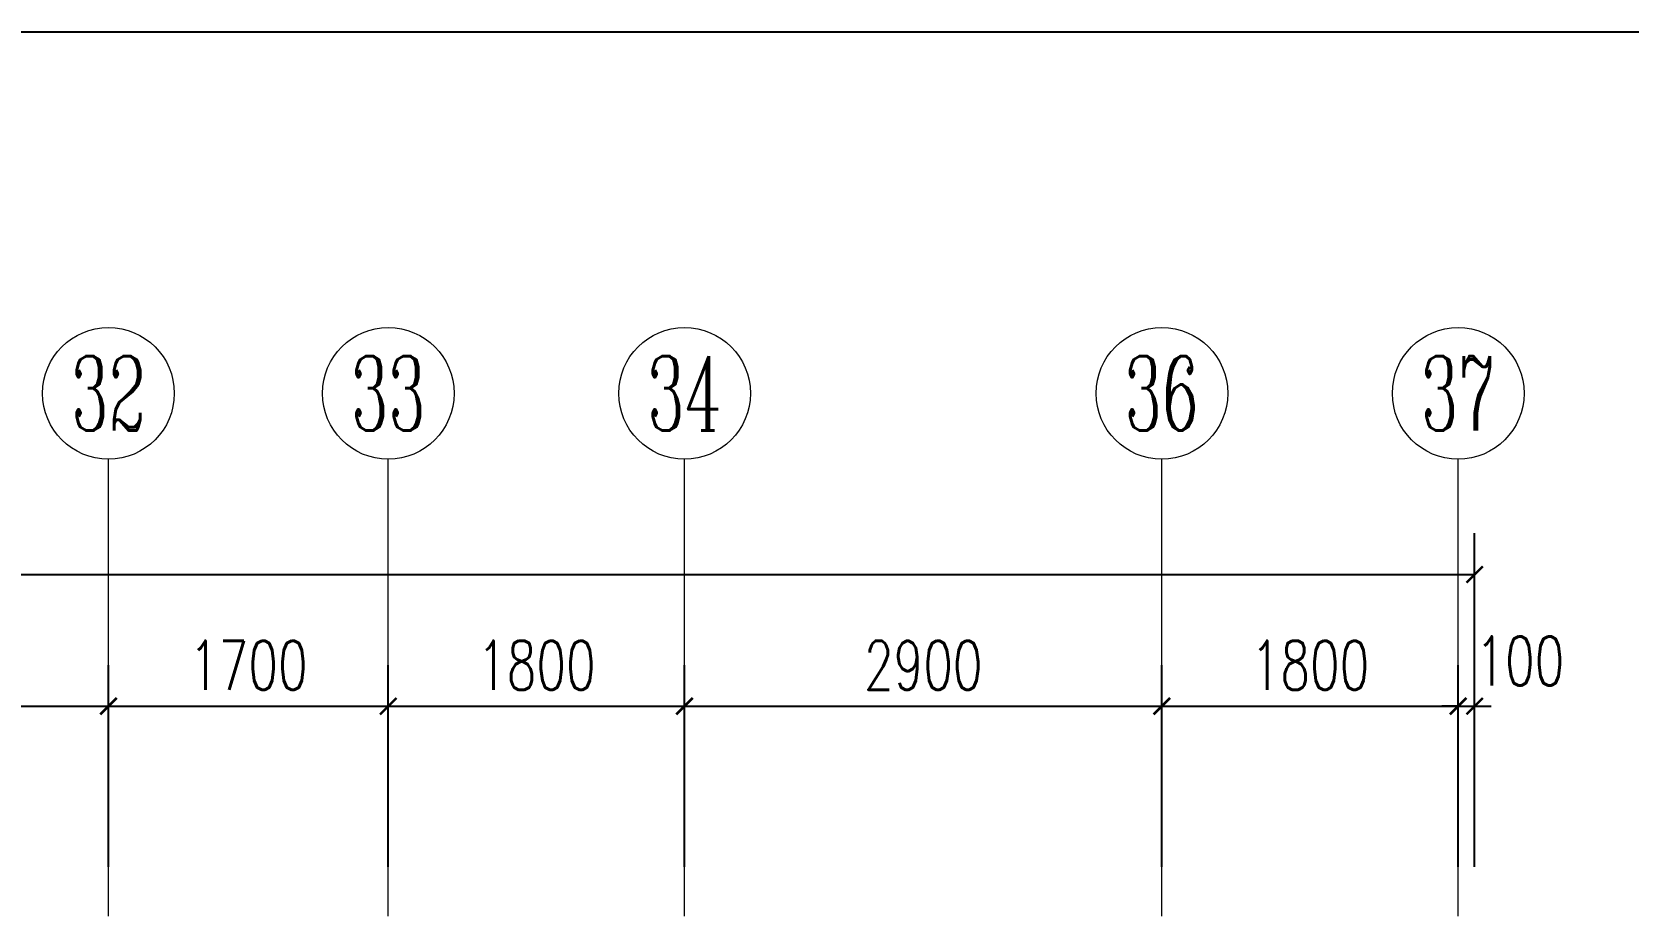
# Model space of a CAD drawing. Extents: x 3753737 to 4713801, y -857380 to 24339.
# Drawn here: x 4250448 to 4260146, y -783724 to -778354 of the extents above; entities that cross this region are included whole.
import ezdxf
from ezdxf.enums import TextEntityAlignment as Align

# ---------------------------------------------------------------- set-up
doc = ezdxf.new("R2010")
doc.units = 0
doc.header["$LTSCALE"] = 1000
doc.header["$MEASUREMENT"] = 0
doc.layers.get('0').update_dxf_attribs({"linetype": 'CONTINUOUS'})
doc.layers.get('Defpoints').update_dxf_attribs({"linetype": 'CONTINUOUS'})
doc.layers.add('!!电气', color=1, linetype='CONTINUOUS')
doc.layers.add('AXIS', color=114, linetype='CONTINUOUS', lineweight=20)
doc.layers.add('AXIS_TEXT', color=7, linetype='CONTINUOUS', lineweight=20)
doc.styles.add('_TCH_AXIS', font='COMPLEX', dxfattribs={"bigfont": 'GBCBIG'})
doc.styles.add('_TCH_DIM_T3', font='SIMPLEX.shx', dxfattribs={"width": 0.705882, "bigfont": 'GBCBIG.shx'})
doc.styles.add('COMPLEX', font='COMPLEX')
doc.dimstyles.new('_TCH_ARCH&&100', dxfattribs={"dimtxt": 297.5, "dimasz": 100, "dimexe": 250, "dimexo": 300, "dimgap": 100, "dimtad": 1, "dimdec": 0, "dimzin": 0, "dimdsep": 46, "dimtxsty": '_TCH_DIM_T3', "dimblk": 'ARCHTICK', "dimcen": 0.09, "dimclrt": 7, "dimazin": 2, "dimtfac": 1, "dimtdec": 0, "dimtix": 1, "dimtmove": 2, "dimatfit": 3, "dimfxl": 1, "dimtolj": 1, "dimtzin": 0, "dimarcsym": 0})

# ---------------------------------------------------------------- blocks, each defined once
blk = doc.blocks.new('_ArchTick')
at = {"color": 0, "linetype": 'ByBlock', "const_width": 0.15}
blk.add_lwpolyline([(-0.5, -0.5), (0.5, 0.5)], dxfattribs=at)
blk = doc.blocks.new('*D567')
at = {"layer": 'AXIS', "color": 0, "lineweight": -2, "transparency": 16777216}
for p, q in [((11702.5, -5070.4), (11702.5, -3045.4)), ((61902.5, -5070.4), (61902.5, -3045.4)), ((11702.5, -3295.4), (61902.5, -3295.4))]:
    blk.add_line(p, q, dxfattribs=at)
at = {"layer": 'Defpoints', "color": 0, "transparency": 16777216}
for p in [(61902.5, -3295.4), (11702.5, -5370.4), (61902.5, -5370.4)]:
    blk.add_point(p, dxfattribs=at)
at = {"layer": 'AXIS', "color": 0, "lineweight": -2, "transparency": 16777216, "xscale": 100, "yscale": 100, "zscale": 100, "rotation": 180}
blk.add_blockref('_ArchTick', (11702.5, -3295.4), dxfattribs=at)
at = {"layer": 'AXIS', "color": 0, "lineweight": -2, "transparency": 16777216, "xscale": 100, "yscale": 100, "zscale": 100}
blk.add_blockref('_ArchTick', (61902.5, -3295.4), dxfattribs=at)
at = {"layer": 'AXIS', "color": 7, "transparency": 16777216, "insert": (36802.5, -3046.7), "char_height": 297.5, "attachment_point": 5, "style": '_TCH_DIM_T3'}
blk.add_mtext('\\A1;50200', dxfattribs=at)
blk = doc.blocks.new('*D580')
at = {"layer": 'AXIS', "color": 0, "lineweight": -2, "transparency": 16777216}
for p, q in [((61802.5, -5070.4), (61802.5, -3845.4)), ((61902.5, -5070.4), (61902.5, -3845.4)), ((61802.5, -4095.4), (61702.5, -4095.4)), ((61802.5, -4095.4), (61902.5, -4095.4)), ((61902.5, -4095.4), (62002.5, -4095.4))]:
    blk.add_line(p, q, dxfattribs=at)
at = {"layer": 'Defpoints', "color": 0, "transparency": 16777216}
for p in [(61902.5, -4095.4), (61802.5, -5370.4), (61902.5, -5370.4)]:
    blk.add_point(p, dxfattribs=at)
at = {"layer": 'AXIS', "color": 0, "lineweight": -2, "transparency": 16777216, "xscale": 100, "yscale": 100, "zscale": 100}
blk.add_blockref('_ArchTick', (61802.5, -4095.4), dxfattribs=at)
at = {"layer": 'AXIS', "color": 0, "lineweight": -2, "transparency": 16777216, "xscale": 100, "yscale": 100, "zscale": 100, "rotation": 180}
blk.add_blockref('_ArchTick', (61902.5, -4095.4), dxfattribs=at)
at = {"layer": 'AXIS', "color": 7, "transparency": 16777216, "insert": (62177.5, -3820.4), "char_height": 297.5, "attachment_point": 5, "style": '_TCH_DIM_T3'}
blk.add_mtext('\\A1;100', dxfattribs=at)
blk = doc.blocks.new('*D581')
at = {"layer": 'AXIS', "color": 0, "lineweight": -2, "transparency": 16777216}
for p, q in [((60002.5, -5070.4), (60002.5, -3845.4)), ((61802.5, -5070.4), (61802.5, -3845.4)), ((60002.5, -4095.4), (61802.5, -4095.4))]:
    blk.add_line(p, q, dxfattribs=at)
at = {"layer": 'Defpoints', "color": 0, "transparency": 16777216}
for p in [(61802.5, -4095.4), (60002.5, -5370.4), (61802.5, -5370.4)]:
    blk.add_point(p, dxfattribs=at)
at = {"layer": 'AXIS', "color": 0, "lineweight": -2, "transparency": 16777216, "xscale": 100, "yscale": 100, "zscale": 100, "rotation": 180}
blk.add_blockref('_ArchTick', (60002.5, -4095.4), dxfattribs=at)
at = {"layer": 'AXIS', "color": 0, "lineweight": -2, "transparency": 16777216, "xscale": 100, "yscale": 100, "zscale": 100}
blk.add_blockref('_ArchTick', (61802.5, -4095.4), dxfattribs=at)
at = {"layer": 'AXIS', "color": 7, "transparency": 16777216, "insert": (60902.5, -3846.7), "char_height": 297.5, "attachment_point": 5, "style": '_TCH_DIM_T3'}
blk.add_mtext('\\A1;1800', dxfattribs=at)
blk = doc.blocks.new('*D582')
at = {"layer": 'AXIS', "color": 0, "lineweight": -2, "transparency": 16777216}
for p, q in [((57102.5, -5070.4), (57102.5, -3845.4)), ((60002.5, -5070.4), (60002.5, -3845.4)), ((57102.5, -4095.4), (60002.5, -4095.4))]:
    blk.add_line(p, q, dxfattribs=at)
at = {"layer": 'Defpoints', "color": 0, "transparency": 16777216}
for p in [(60002.5, -4095.4), (57102.5, -5370.4), (60002.5, -5370.4)]:
    blk.add_point(p, dxfattribs=at)
at = {"layer": 'AXIS', "color": 0, "lineweight": -2, "transparency": 16777216, "xscale": 100, "yscale": 100, "zscale": 100, "rotation": 180}
blk.add_blockref('_ArchTick', (57102.5, -4095.4), dxfattribs=at)
at = {"layer": 'AXIS', "color": 0, "lineweight": -2, "transparency": 16777216, "xscale": 100, "yscale": 100, "zscale": 100}
blk.add_blockref('_ArchTick', (60002.5, -4095.4), dxfattribs=at)
at = {"layer": 'AXIS', "color": 7, "transparency": 16777216, "insert": (58552.5, -3846.7), "char_height": 297.5, "attachment_point": 5, "style": '_TCH_DIM_T3'}
blk.add_mtext('\\A1;2900', dxfattribs=at)
blk = doc.blocks.new('*D583')
at = {"layer": 'AXIS', "color": 0, "lineweight": -2, "transparency": 16777216}
for p, q in [((55302.5, -5070.4), (55302.5, -3845.4)), ((57102.5, -5070.4), (57102.5, -3845.4)), ((55302.5, -4095.4), (57102.5, -4095.4))]:
    blk.add_line(p, q, dxfattribs=at)
at = {"layer": 'Defpoints', "color": 0, "transparency": 16777216}
for p in [(57102.5, -4095.4), (55302.5, -5370.4), (57102.5, -5370.4)]:
    blk.add_point(p, dxfattribs=at)
at = {"layer": 'AXIS', "color": 0, "lineweight": -2, "transparency": 16777216, "xscale": 100, "yscale": 100, "zscale": 100, "rotation": 180}
blk.add_blockref('_ArchTick', (55302.5, -4095.4), dxfattribs=at)
at = {"layer": 'AXIS', "color": 0, "lineweight": -2, "transparency": 16777216, "xscale": 100, "yscale": 100, "zscale": 100}
blk.add_blockref('_ArchTick', (57102.5, -4095.4), dxfattribs=at)
at = {"layer": 'AXIS', "color": 7, "transparency": 16777216, "insert": (56202.5, -3846.7), "char_height": 297.5, "attachment_point": 5, "style": '_TCH_DIM_T3'}
blk.add_mtext('\\A1;1800', dxfattribs=at)
blk = doc.blocks.new('*D584')
at = {"layer": 'AXIS', "color": 0, "lineweight": -2, "transparency": 16777216}
for p, q in [((53602.5, -5070.4), (53602.5, -3845.4)), ((55302.5, -5070.4), (55302.5, -3845.4)), ((53602.5, -4095.4), (55302.5, -4095.4))]:
    blk.add_line(p, q, dxfattribs=at)
at = {"layer": 'Defpoints', "color": 0, "transparency": 16777216}
for p in [(55302.5, -4095.4), (53602.5, -5370.4), (55302.5, -5370.4)]:
    blk.add_point(p, dxfattribs=at)
at = {"layer": 'AXIS', "color": 0, "lineweight": -2, "transparency": 16777216, "xscale": 100, "yscale": 100, "zscale": 100, "rotation": 180}
blk.add_blockref('_ArchTick', (53602.5, -4095.4), dxfattribs=at)
at = {"layer": 'AXIS', "color": 0, "lineweight": -2, "transparency": 16777216, "xscale": 100, "yscale": 100, "zscale": 100}
blk.add_blockref('_ArchTick', (55302.5, -4095.4), dxfattribs=at)
at = {"layer": 'AXIS', "color": 7, "transparency": 16777216, "insert": (54452.5, -3846.7), "char_height": 297.5, "attachment_point": 5, "style": '_TCH_DIM_T3'}
blk.add_mtext('\\A1;1700', dxfattribs=at)
blk = doc.blocks.new('*D585')
at = {"layer": 'AXIS', "color": 0, "lineweight": -2, "transparency": 16777216}
for p, q in [((50702.5, -5070.4), (50702.5, -3845.4)), ((53602.5, -5070.4), (53602.5, -3845.4)), ((50702.5, -4095.4), (53602.5, -4095.4))]:
    blk.add_line(p, q, dxfattribs=at)
at = {"layer": 'Defpoints', "color": 0, "transparency": 16777216}
for p in [(53602.5, -4095.4), (50702.5, -5370.4), (53602.5, -5370.4)]:
    blk.add_point(p, dxfattribs=at)
at = {"layer": 'AXIS', "color": 0, "lineweight": -2, "transparency": 16777216, "xscale": 100, "yscale": 100, "zscale": 100, "rotation": 180}
blk.add_blockref('_ArchTick', (50702.5, -4095.4), dxfattribs=at)
at = {"layer": 'AXIS', "color": 0, "lineweight": -2, "transparency": 16777216, "xscale": 100, "yscale": 100, "zscale": 100}
blk.add_blockref('_ArchTick', (53602.5, -4095.4), dxfattribs=at)
at = {"layer": 'AXIS', "color": 7, "transparency": 16777216, "insert": (52152.5, -3846.7), "char_height": 297.5, "attachment_point": 5, "style": '_TCH_DIM_T3'}
blk.add_mtext('\\A1;2900', dxfattribs=at)
blk = doc.blocks.new('_AXISO')
blk.add_circle((0, 0), 0.5)
at = {"layer": 'AXIS_TEXT', "style": 'COMPLEX', "width": 1.041667}
blk.add_attdef('A', text='', height=0.56, dxfattribs=at).set_placement((-0.25, -0.28), (0.25, -0.28), align=Align.FIT)
blk = doc.blocks.new('A$C100F5A36')
at = {"layer": 'AXIS'}
for p, q in [((53602.5, -5370.4), (53602.5, -2595.4)), ((55302.5, -5370.4), (55302.5, -2595.4)), ((57102.5, -5370.4), (57102.5, -2595.4)), ((60002.5, -5370.4), (60002.5, -2595.4)), ((61802.5, -5370.4), (61802.5, -2595.4))]:
    blk.add_line(p, q, dxfattribs=at)
ref = blk.add_blockref('_AXISO', (53602.5, -2195.4), dxfattribs=dict(at, xscale=800, yscale=800, zscale=800))
ref.add_attrib('A', '32', dxfattribs={"layer": 'AXIS_TEXT', "height": 452.55, "style": '_TCH_AXIS', "width": 0.636364}).set_placement((53376.2, -2421.7), (53828.7, -2421.7), align=Align.FIT)
ref = blk.add_blockref('_AXISO', (55302.5, -2195.4), dxfattribs=dict(at, xscale=800, yscale=800, zscale=800))
ref.add_attrib('A', '33', dxfattribs={"layer": 'AXIS_TEXT', "height": 452.55, "style": '_TCH_AXIS', "width": 0.636364}).set_placement((55076.2, -2421.7), (55528.7, -2421.7), align=Align.FIT)
ref = blk.add_blockref('_AXISO', (57102.5, -2195.4), dxfattribs=dict(at, xscale=800, yscale=800, zscale=800))
ref.add_attrib('A', '34', dxfattribs={"layer": 'AXIS_TEXT', "height": 452.55, "style": '_TCH_AXIS', "width": 0.6}).set_placement((56876.2, -2421.7), (57328.7, -2421.7), align=Align.FIT)
ref = blk.add_blockref('_AXISO', (60002.5, -2195.4), dxfattribs=dict(at, xscale=800, yscale=800, zscale=800))
ref.add_attrib('A', '36', dxfattribs={"layer": 'AXIS_TEXT', "height": 452.55, "style": '_TCH_AXIS', "width": 0.636364}).set_placement((59776.2, -2421.7), (60228.7, -2421.7), align=Align.FIT)
ref = blk.add_blockref('_AXISO', (61802.5, -2195.4), dxfattribs=dict(at, xscale=800, yscale=800, zscale=800))
ref.add_attrib('A', '37', dxfattribs={"layer": 'AXIS_TEXT', "height": 452.55, "style": '_TCH_AXIS', "width": 0.636364}).set_placement((61576.2, -2421.7), (62028.7, -2421.7), align=Align.FIT)
for p1, p2, distance, text, picture, middle in [((11702.5, -5370.4), (61902.5, -5370.4), 2075, '50200', '*D567', (36802.5, -3046.7)), ((50702.5, -5370.4), (53602.5, -5370.4), 1275, '2900', '*D585', (52152.5, -3846.7)), ((53602.5, -5370.4), (55302.5, -5370.4), 1275, '1700', '*D584', (54452.5, -3846.7)), ((55302.5, -5370.4), (57102.5, -5370.4), 1275, '1800', '*D583', (56202.5, -3846.7)), ((57102.5, -5370.4), (60002.5, -5370.4), 1275, '2900', '*D582', (58552.5, -3846.7)), ((60002.5, -5370.4), (61802.5, -5370.4), 1275, '1800', '*D581', (60902.5, -3846.7))]:
    dim = blk.add_aligned_dim(p1=p1, p2=p2, distance=distance, text=text, dimstyle='_TCH_ARCH&&100', dxfattribs=at)
    dim.commit()
    dim.dimension.update_dxf_attribs({"geometry": picture, "text_midpoint": middle})
dim = blk.add_linear_dim(base=(61902.5, -4095.4), p1=(61802.5, -5370.4), p2=(61902.5, -5370.4), angle=360, text='100', dimstyle='_TCH_ARCH&&100', dxfattribs=at)
dim.commit()
dim.dimension.update_dxf_attribs({"geometry": '*D580', "text_midpoint": (62177.5, -3820.4), "dimtype": 129})

msp = doc.modelspace()

# ---------------------------------------------------------------- linework, layer by layer
at = {"layer": '!!电气', "color": 2}
msp.add_line((4197311, -778353.6), (4270911, -778353.6), dxfattribs=at)

# ---------------------------------------------------------------- block references
at = {"layer": '!!电气'}
msp.add_blockref('A$C100F5A36', (4197311, -778353.6), dxfattribs=at)

doc.saveas('drawing.dxf')
